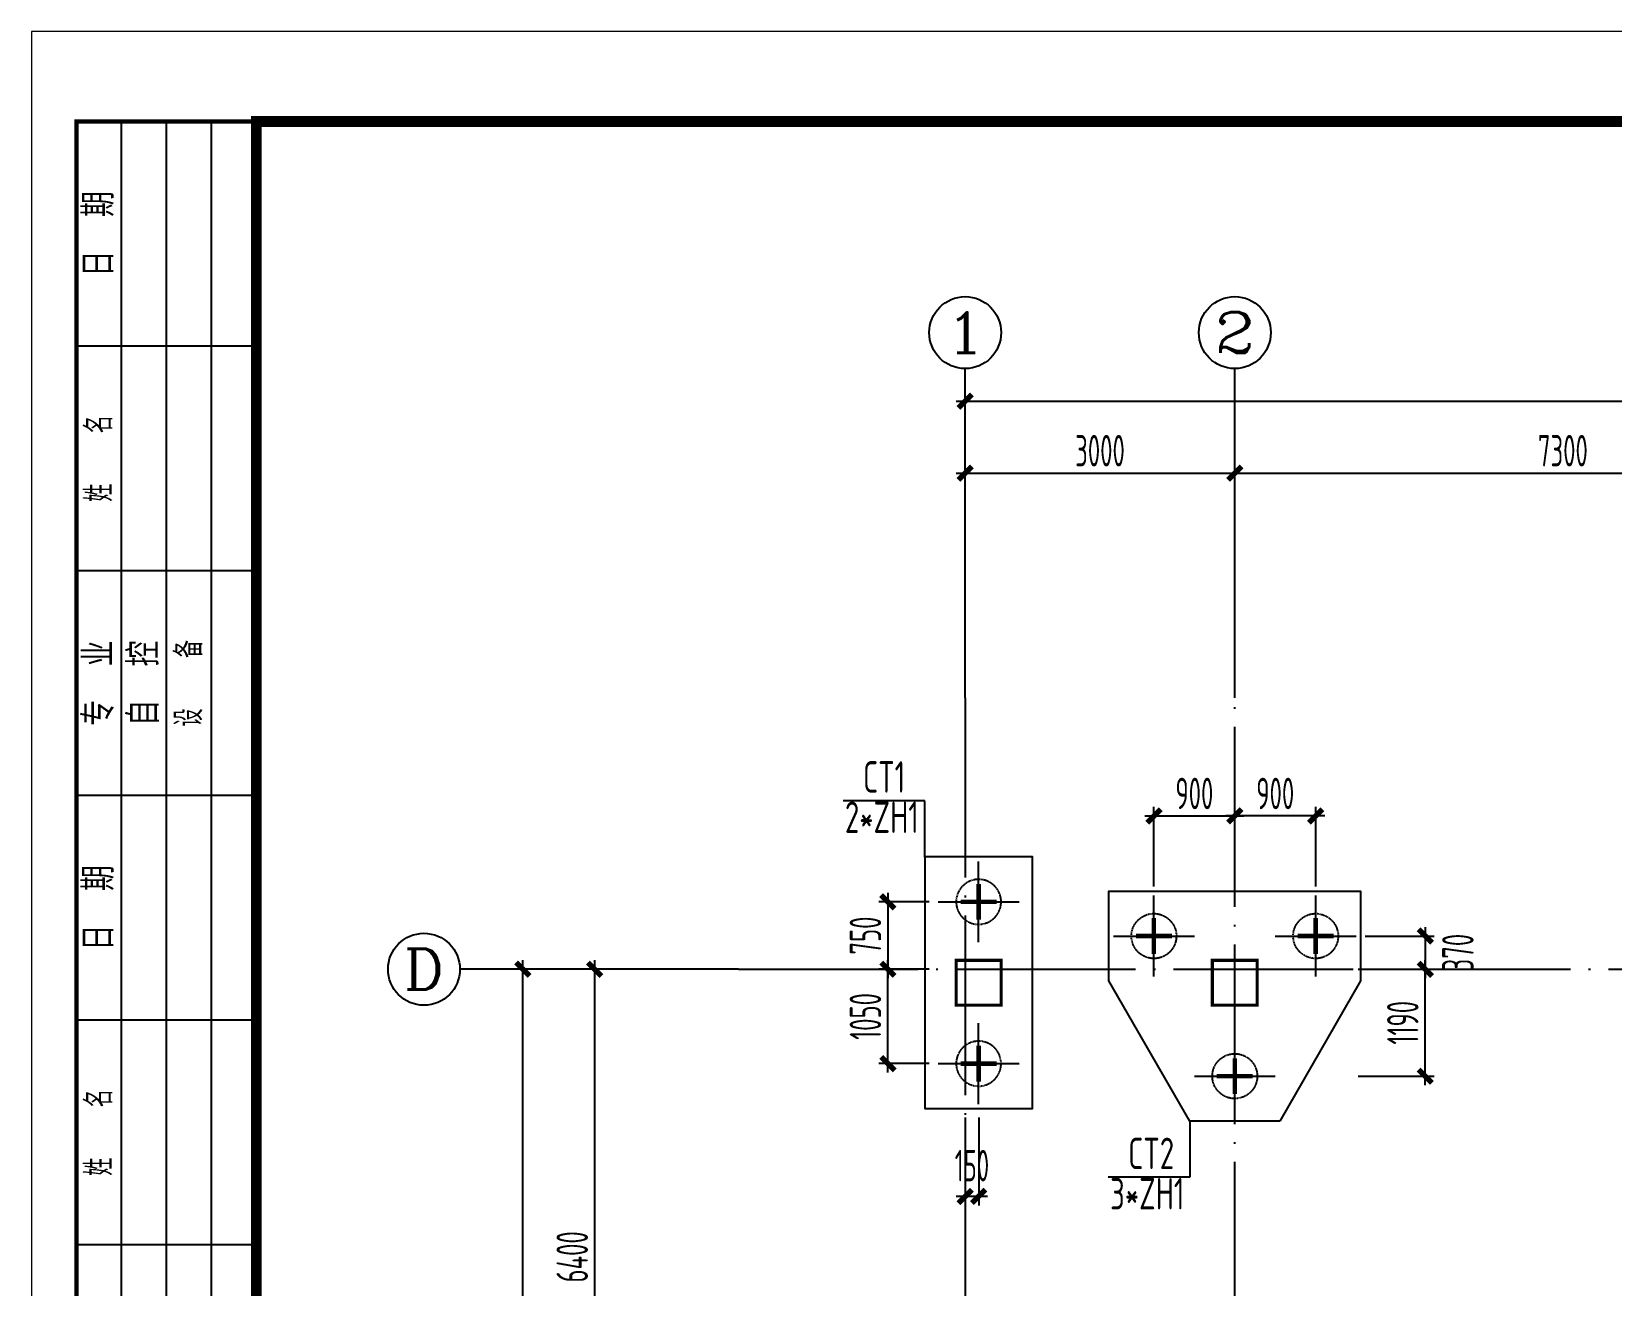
# Model space of a CAD drawing. Extents: x -472319 to -112444, y -516749 to -5704.
# Drawn here: x -426539 to -408962, y -150594 to -136643 of the extents above; entities that cross this region are included whole.
import ezdxf
from ezdxf.enums import TextEntityAlignment as Align

# ---------------------------------------------------------------- set-up
doc = ezdxf.new("R2010")
doc.units = 0
doc.header["$LTSCALE"] = 100
doc.header["$MEASUREMENT"] = 0
for name, pattern in [('CENTER', [2, 1.25, -0.25, 0.25, -0.25]), ('DASHED', [0.75, 0.5, -0.25]), ('DOTE', [2.42, 2, -0.2, 0.02, -0.2])]:
    doc.linetypes.add(name, pattern=pattern)
for name, color, linetype in [('AXIS', 3, 'Continuous'), ('AXIS_TEXT', 7, 'Continuous'), ('CT', 255, 'Continuous'), ('DOTE', 1, 'CENTER'), ('FRAME', 3, 'Continuous'), ('PILE_DASH', 9, 'DASHED'), ('填充', 8, 'Continuous'), ('柱', 2, 'Continuous'), ('桩线', 3, 'Continuous'), ('洞口边线', 7, 'Continuous')]:
    doc.layers.add(name, color=color, linetype=linetype)
doc.styles.add('_TCH_AXIS', font='COMPLEX', dxfattribs={"bigfont": 'GBCBIG'})
doc.styles.add('COMPLEX', font='COMPLEX')
doc.styles.add('dxfs', font='txt.shx', dxfattribs={"width": 0.7, "bigfont": 'dxfs.shx'})
doc.styles.add('HZ', font='tssdeng.shx', dxfattribs={"width": 0.6, "height": 350, "bigfont": 'a.shx'})
doc.styles.add('TSSD_Dimension', font='Tssdeng.shx', dxfattribs={"width": 0.7, "bigfont": 'hztxt.shx'})
doc.dimstyles.new('DIMN', dxfattribs={"dimtxt": 350, "dimasz": 150, "dimexe": 100, "dimexo": 100, "dimgap": 75, "dimtad": 1, "dimdec": 0, "dimzin": 0, "dimdsep": 46, "dimtxsty": 'HZ', "dimblk": 'ARCHTICK', "dimcen": 0.09, "dimdle": 100, "dimclrd": 3, "dimclre": 3, "dimclrt": 7, "dimazin": 2, "dimtfac": 1, "dimtdec": 0, "dimtmove": 2, "dimatfit": 3, "dimldrblk": 'ARCHTICK', "dimfxl": 1, "dimtolj": 1, "dimtzin": 0, "dimarcsym": 0})

# ---------------------------------------------------------------- blocks, each defined once
blk = doc.blocks.new('_ArchTick')
at = {"color": 0, "linetype": 'ByBlock', "const_width": 0.4}
blk.add_lwpolyline([(-0.5, -0.5), (0.5, 0.5)], dxfattribs=at)
blk = doc.blocks.new('*D148')
at = {"layer": 'AXIS', "color": 3, "lineweight": -2, "transparency": 16777216}
for p, q in [((-416152, -143956), (-416152, -141456)), ((-413152, -143956), (-413152, -141456)), ((-416252, -141556), (-413052, -141556))]:
    blk.add_line(p, q, dxfattribs=at)
at = {"layer": 'Defpoints', "color": 0, "transparency": 16777216}
for p in [(-413152, -141556), (-416152, -144056), (-413152, -144056)]:
    blk.add_point(p, dxfattribs=at)
at = {"layer": 'AXIS', "color": 3, "lineweight": -2, "transparency": 16777216, "xscale": 150, "yscale": 150, "zscale": 150, "rotation": 180}
blk.add_blockref('_ArchTick', (-416152, -141556), dxfattribs=at)
at = {"layer": 'AXIS', "color": 3, "lineweight": -2, "transparency": 16777216, "xscale": 150, "yscale": 150, "zscale": 150}
blk.add_blockref('_ArchTick', (-413152, -141556), dxfattribs=at)
at = {"layer": 'AXIS', "color": 7, "transparency": 16777216, "insert": (-414652, -141306), "char_height": 350, "attachment_point": 5, "style": 'HZ'}
blk.add_mtext('\\A1;3000', dxfattribs=at)
blk = doc.blocks.new('*D149')
at = {"layer": 'AXIS', "color": 3, "lineweight": -2, "transparency": 16777216}
for p, q in [((-413152, -143956), (-413152, -141456)), ((-405852, -143956), (-405852, -141456)), ((-413252, -141556), (-405752, -141556))]:
    blk.add_line(p, q, dxfattribs=at)
at = {"layer": 'Defpoints', "color": 0, "transparency": 16777216}
for p in [(-405852, -141556), (-413152, -144056), (-405852, -144056)]:
    blk.add_point(p, dxfattribs=at)
at = {"layer": 'AXIS', "color": 3, "lineweight": -2, "transparency": 16777216, "xscale": 150, "yscale": 150, "zscale": 150, "rotation": 180}
blk.add_blockref('_ArchTick', (-413152, -141556), dxfattribs=at)
at = {"layer": 'AXIS', "color": 3, "lineweight": -2, "transparency": 16777216, "xscale": 150, "yscale": 150, "zscale": 150}
blk.add_blockref('_ArchTick', (-405852, -141556), dxfattribs=at)
at = {"layer": 'AXIS', "color": 7, "transparency": 16777216, "insert": (-409502, -141306), "char_height": 350, "attachment_point": 5, "style": 'HZ'}
blk.add_mtext('\\A1;7300', dxfattribs=at)
blk = doc.blocks.new('*D158')
at = {"layer": 'AXIS', "color": 3, "lineweight": -2, "transparency": 16777216}
for p, q in [((-416252, -140756), (-356252, -140756)), ((-416152, -143956), (-416152, -140656)), ((-356352, -143956), (-356352, -140656))]:
    blk.add_line(p, q, dxfattribs=at)
at = {"layer": 'Defpoints', "color": 0, "transparency": 16777216}
for p in [(-356352, -140756), (-416152, -144056), (-356352, -144056)]:
    blk.add_point(p, dxfattribs=at)
at = {"layer": 'AXIS', "color": 3, "lineweight": -2, "transparency": 16777216, "xscale": 150, "yscale": 150, "zscale": 150, "rotation": 180}
blk.add_blockref('_ArchTick', (-416152, -140756), dxfattribs=at)
at = {"layer": 'AXIS', "color": 3, "lineweight": -2, "transparency": 16777216, "xscale": 150, "yscale": 150, "zscale": 150}
blk.add_blockref('_ArchTick', (-356352, -140756), dxfattribs=at)
at = {"layer": 'AXIS', "color": 7, "transparency": 16777216, "insert": (-386252, -140506), "char_height": 350, "attachment_point": 5, "style": 'HZ'}
blk.add_mtext('\\A1;59800', dxfattribs=at)
blk = doc.blocks.new('*D161')
at = {"layer": 'AXIS', "color": 3, "lineweight": -2, "transparency": 16777216}
for p, q in [((-418776, -147076), (-420374, -147076)), ((-420274, -153576), (-420274, -146976)), ((-418776, -153476), (-420374, -153476))]:
    blk.add_line(p, q, dxfattribs=at)
at = {"layer": 'Defpoints', "color": 0, "transparency": 16777216}
for p in [(-420274, -147076), (-418676, -147076), (-418676, -153476)]:
    blk.add_point(p, dxfattribs=at)
at = {"layer": 'AXIS', "color": 3, "lineweight": -2, "transparency": 16777216, "xscale": 150, "yscale": 150, "zscale": 150}
for p, rotation in [((-420274, -147076), 90), ((-420274, -153476), 270)]:
    blk.add_blockref('_ArchTick', p, dxfattribs=dict(at, rotation=rotation))
at = {"layer": 'AXIS', "color": 7, "transparency": 16777216, "insert": (-420524, -150276), "char_height": 350, "attachment_point": 5, "rotation": 90, "style": 'HZ'}
blk.add_mtext('\\A1;6400', dxfattribs=at)
blk = doc.blocks.new('*D162')
at = {"layer": 'AXIS', "color": 3, "lineweight": -2, "transparency": 16777216}
for p, q in [((-418776, -147076), (-421174, -147076)), ((-421074, -161976), (-421074, -146976)), ((-418776, -161876), (-421174, -161876))]:
    blk.add_line(p, q, dxfattribs=at)
at = {"layer": 'Defpoints', "color": 0, "transparency": 16777216}
for p in [(-421074, -147076), (-418676, -147076), (-418676, -161876)]:
    blk.add_point(p, dxfattribs=at)
at = {"layer": 'AXIS', "color": 3, "lineweight": -2, "transparency": 16777216, "xscale": 150, "yscale": 150, "zscale": 150}
for p, rotation in [((-421074, -147076), 90), ((-421074, -161876), 270)]:
    blk.add_blockref('_ArchTick', p, dxfattribs=dict(at, rotation=rotation))
at = {"layer": 'AXIS', "color": 7, "transparency": 16777216, "insert": (-421324, -154476), "char_height": 350, "attachment_point": 5, "rotation": 90, "style": 'HZ'}
blk.add_mtext('\\A1;14800', dxfattribs=at)
blk = doc.blocks.new('_AXISO')
blk.add_circle((0, 0), 0.5)
at = {"layer": 'AXIS_TEXT', "style": 'COMPLEX', "width": 1.041667}
blk.add_attdef('A', text='', height=0.56, dxfattribs=at).set_placement((-0.25, -0.28), (0.25, -0.28), align=Align.FIT)
blk = doc.blocks.new('A$C513F5855')
at = {"layer": 'CT', "ltscale": 10, "elevation": 0}
blk.add_lwpolyline([(2800, 1200), (0, 1200), (0, 0), (2800, 0), (2800, 1200), (2800, 1200)], dxfattribs=at)
at = {"layer": 'Defpoints', "ltscale": 0.5}
blk.add_point((1400, 600, 0), dxfattribs=at)
at = {"layer": 'PILE_DASH', "ltscale": 0.2, "elevation": 0}
for points in [[(500, 350, 1), (500, 850, 1)], [(2300, 350, 1), (2300, 850, 1)]]:
    blk.add_lwpolyline(points, format="xyb", close=True, dxfattribs=at)
at = {"layer": '桩线', "ltscale": 10}
for p, q in [((500, 150, 0), (500, 1050, 0)), ((2300, 150, 0), (2300, 1050, 0)), ((950, 600, 0), (50, 600, 0)), ((2750, 600, 0), (1850, 600, 0))]:
    blk.add_line(p, q, dxfattribs=at)
at = {"layer": '桩线', "const_width": 50, "elevation": 0}
for points in [[(500, 800), (500, 400)], [(2300, 800), (2300, 400)], [(300, 600), (700, 600)], [(2100, 600), (2500, 600)]]:
    blk.add_lwpolyline(points, dxfattribs=at)
blk = doc.blocks.new('*D91')
at = {"layer": 'Defpoints', "color": 0, "transparency": 16777216}
for p in [(-416452, -146326), (-417012, -147076), (-416452, -147076)]:
    blk.add_point(p, dxfattribs=at)
at = {"layer": '填充', "color": 3, "lineweight": -2, "transparency": 16777216}
for p, q in [((-417012, -146226), (-417012, -147176)), ((-416552, -146326), (-417112, -146326)), ((-416552, -147076), (-417112, -147076))]:
    blk.add_line(p, q, dxfattribs=at)
at = {"layer": '填充', "color": 3, "lineweight": -2, "transparency": 16777216, "xscale": 150, "yscale": 150, "zscale": 150}
for p, rotation in [((-417012, -146326), 90), ((-417012, -147076), 270)]:
    blk.add_blockref('_ArchTick', p, dxfattribs=dict(at, rotation=rotation))
at = {"layer": '填充', "color": 7, "transparency": 16777216, "insert": (-417262, -146701), "char_height": 350, "attachment_point": 5, "rotation": 90, "style": 'HZ'}
blk.add_mtext('\\A1;750', dxfattribs=at)
blk = doc.blocks.new('*D92')
at = {"layer": 'Defpoints', "color": 0, "transparency": 16777216}
for p in [(-417012, -147076), (-416452, -147076), (-416452, -148126)]:
    blk.add_point(p, dxfattribs=at)
at = {"layer": '填充', "color": 3, "lineweight": -2, "transparency": 16777216}
for p, q in [((-416552, -147076), (-417112, -147076)), ((-417012, -148226), (-417012, -146976)), ((-416552, -148126), (-417112, -148126))]:
    blk.add_line(p, q, dxfattribs=at)
at = {"layer": '填充', "color": 3, "lineweight": -2, "transparency": 16777216, "xscale": 150, "yscale": 150, "zscale": 150}
for p, rotation in [((-417012, -147076), 90), ((-417012, -148126), 270)]:
    blk.add_blockref('_ArchTick', p, dxfattribs=dict(at, rotation=rotation))
at = {"layer": '填充', "color": 7, "transparency": 16777216, "insert": (-417262, -147601), "char_height": 350, "attachment_point": 5, "rotation": 90, "style": 'HZ'}
blk.add_mtext('\\A1;1050', dxfattribs=at)
blk = doc.blocks.new('*D93')
at = {"layer": 'Defpoints', "color": 0, "transparency": 16777216}
for p in [(-416152, -148626), (-416002, -148626), (-416152, -149604)]:
    blk.add_point(p, dxfattribs=at)
at = {"layer": '填充', "color": 3, "lineweight": -2, "transparency": 16777216}
for p, q in [((-416152, -148726), (-416152, -149704)), ((-416002, -148726), (-416002, -149704)), ((-415902, -149604), (-416252, -149604))]:
    blk.add_line(p, q, dxfattribs=at)
at = {"layer": '填充', "color": 3, "lineweight": -2, "transparency": 16777216, "xscale": 150, "yscale": 150, "zscale": 150, "rotation": 180}
blk.add_blockref('_ArchTick', (-416152, -149604), dxfattribs=at)
at = {"layer": '填充', "color": 3, "lineweight": -2, "transparency": 16777216, "xscale": 150, "yscale": 150, "zscale": 150}
blk.add_blockref('_ArchTick', (-416002, -149604), dxfattribs=at)
at = {"layer": '填充', "color": 7, "transparency": 16777216, "insert": (-416077, -149261), "char_height": 350, "attachment_point": 5, "style": 'HZ'}
blk.add_mtext('\\A1;150', dxfattribs=at)
blk = doc.blocks.new('A$C75B14074')
at = {"layer": 'CT'}
blk.add_lwpolyline([(1900, 2559), (900, 2559), (0, 1000), (0, 0), (2800, 0), (2800, 1000), (1900, 2559)], dxfattribs=at)
at = {"layer": 'Defpoints', "ltscale": 0.5}
blk.add_point((1400, 1020), dxfattribs=at)
at = {"layer": 'PILE_DASH', "ltscale": 0.2}
for points in [[(1400, 2309, 1), (1400, 1809, 1)], [(500, 750, 1), (500, 250, 1)], [(2300, 750, 1), (2300, 250, 1)]]:
    blk.add_lwpolyline(points, format="xyb", close=True, dxfattribs=at)
at = {"layer": '桩线', "ltscale": 10}
for p, q in [((1400, 2509), (1400, 1609)), ((950, 2059), (1850, 2059)), ((500, 950), (500, 50)), ((2300, 950), (2300, 50)), ((50, 500), (950, 500)), ((1850, 500), (2750, 500))]:
    blk.add_line(p, q, dxfattribs=at)
at = {"layer": '桩线', "const_width": 50}
for points in [[(1400, 1859), (1400, 2259)], [(1600, 2059), (1200, 2059)], [(500, 300), (500, 700)], [(2300, 300), (2300, 700)], [(700, 500), (300, 500)], [(2500, 500), (2100, 500)]]:
    blk.add_lwpolyline(points, dxfattribs=at)
blk = doc.blocks.new('*D242')
at = {"layer": 'Defpoints', "color": 0, "transparency": 16777216}
for p in [(-411802, -146706), (-411802, -147076), (-411033, -147076)]:
    blk.add_point(p, dxfattribs=at)
at = {"layer": '填充', "color": 3, "lineweight": -2, "transparency": 16777216}
for p, q in [((-411702, -146706), (-410933, -146706)), ((-411033, -146606), (-411033, -147176)), ((-411702, -147076), (-410933, -147076))]:
    blk.add_line(p, q, dxfattribs=at)
at = {"layer": '填充', "color": 3, "lineweight": -2, "transparency": 16777216, "xscale": 150, "yscale": 150, "zscale": 150}
for p, rotation in [((-411033, -146706), 90), ((-411033, -147076), 270)]:
    blk.add_blockref('_ArchTick', p, dxfattribs=dict(at, rotation=rotation))
at = {"layer": '填充', "color": 7, "transparency": 16777216, "insert": (-410670, -146891), "char_height": 350, "attachment_point": 5, "rotation": 90, "style": 'HZ'}
blk.add_mtext('\\A1;370', dxfattribs=at)
blk = doc.blocks.new('*D243')
at = {"layer": 'Defpoints', "color": 0, "transparency": 16777216}
for p in [(-411878, -147076), (-411033, -147076), (-411878, -148266)]:
    blk.add_point(p, dxfattribs=at)
at = {"layer": '填充', "color": 3, "lineweight": -2, "transparency": 16777216}
for p, q in [((-411778, -147076), (-410933, -147076)), ((-411033, -148366), (-411033, -146976)), ((-411778, -148266), (-410933, -148266))]:
    blk.add_line(p, q, dxfattribs=at)
at = {"layer": '填充', "color": 3, "lineweight": -2, "transparency": 16777216, "xscale": 150, "yscale": 150, "zscale": 150}
for p, rotation in [((-411033, -147076), 90), ((-411033, -148266), 270)]:
    blk.add_blockref('_ArchTick', p, dxfattribs=dict(at, rotation=rotation))
at = {"layer": '填充', "color": 7, "transparency": 16777216, "insert": (-411283, -147671), "char_height": 350, "attachment_point": 5, "rotation": 90, "style": 'HZ'}
blk.add_mtext('\\A1;1190', dxfattribs=at)
blk = doc.blocks.new('*D244')
at = {"layer": 'Defpoints', "color": 0, "transparency": 16777216}
for p in [(-413152, -145370), (-413152, -146256), (-412252, -146256)]:
    blk.add_point(p, dxfattribs=at)
at = {"layer": '填充', "color": 3, "lineweight": -2, "transparency": 16777216}
for p, q in [((-413152, -146156), (-413152, -145270)), ((-412252, -146156), (-412252, -145270)), ((-412152, -145370), (-413252, -145370))]:
    blk.add_line(p, q, dxfattribs=at)
at = {"layer": '填充', "color": 3, "lineweight": -2, "transparency": 16777216, "xscale": 150, "yscale": 150, "zscale": 150, "rotation": 180}
blk.add_blockref('_ArchTick', (-413152, -145370), dxfattribs=at)
at = {"layer": '填充', "color": 3, "lineweight": -2, "transparency": 16777216, "xscale": 150, "yscale": 150, "zscale": 150}
blk.add_blockref('_ArchTick', (-412252, -145370), dxfattribs=at)
at = {"layer": '填充', "color": 7, "transparency": 16777216, "insert": (-412702, -145120), "char_height": 350, "attachment_point": 5, "style": 'HZ'}
blk.add_mtext('\\A1;900', dxfattribs=at)
blk = doc.blocks.new('*D245')
at = {"layer": 'Defpoints', "color": 0, "transparency": 16777216}
for p in [(-413152, -145370), (-414052, -146256), (-413152, -146256)]:
    blk.add_point(p, dxfattribs=at)
at = {"layer": '填充', "color": 3, "lineweight": -2, "transparency": 16777216}
for p, q in [((-414052, -146156), (-414052, -145270)), ((-413152, -146156), (-413152, -145270)), ((-414152, -145370), (-413052, -145370))]:
    blk.add_line(p, q, dxfattribs=at)
at = {"layer": '填充', "color": 3, "lineweight": -2, "transparency": 16777216, "xscale": 150, "yscale": 150, "zscale": 150, "rotation": 180}
blk.add_blockref('_ArchTick', (-414052, -145370), dxfattribs=at)
at = {"layer": '填充', "color": 3, "lineweight": -2, "transparency": 16777216, "xscale": 150, "yscale": 150, "zscale": 150}
blk.add_blockref('_ArchTick', (-413152, -145370), dxfattribs=at)
at = {"layer": '填充', "color": 7, "transparency": 16777216, "insert": (-413602, -145120), "char_height": 350, "attachment_point": 5, "style": 'HZ'}
blk.add_mtext('\\A1;900', dxfattribs=at)

msp = doc.modelspace()

# ---------------------------------------------------------------- linework, layer by layer
at = {"layer": 'AXIS'}
for p, q in [((-416152.329, -144056.242), (-416152.329, -140391.947)), ((-413152.329, -144056.242), (-413152.329, -140391.947)), ((-418675.647, -147075.89), (-421773.647, -147075.89))]:
    msp.add_line(p, q, dxfattribs=at)
at = {"layer": 'DOTE', "linetype": 'DOTE', "ltscale": 10}
for p, q in [((-416152.329, -144056.242), (-416152.329, -163319.782)), ((-413152.329, -163319.782), (-413152.329, -144056.242)), ((-418675.647, -147075.89), (-353680.518, -147075.89))]:
    msp.add_line(p, q, dxfattribs=at)
at = {"layer": 'FRAME', "lineweight": 18}
for p, q in [((-426539.5, -136642.5), (-426539.5, -196042.5)), ((-321439.5, -136642.5), (-426539.5, -136642.5))]:
    msp.add_line(p, q, dxfattribs=at)
at = {"layer": 'FRAME', "lineweight": 140}
for p, q in [((-424039.5, -137642.5), (-424039.5, -195042.5)), ((-322439.5, -137642.5), (-424039.5, -137642.5))]:
    msp.add_line(p, q, dxfattribs=at)
at = {"layer": 'FRAME', "const_width": 50}
msp.add_lwpolyline([(-424039.5, -137642.5), (-426039.5, -137642.5), (-426039.5, -160142.5), (-424039.5, -160142.5)], dxfattribs=at)
at = {"layer": 'FRAME', "lineweight": 35, "const_width": 120}
msp.add_lwpolyline([(-322439.5, -195042.5), (-424039.5, -195042.5), (-424039.5, -137642.5), (-322439.5, -137642.5), (-322439.5, -195042.5)], dxfattribs=at)
at = {"layer": 'FRAME'}
for points in [[(-425539.5, -160142.5), (-425539.5, -137642.5)], [(-425039.5, -160142.5), (-425039.5, -137642.5)], [(-424539.5, -160142.5), (-424539.5, -137642.5)], [(-424039.5, -140142.5), (-426039.5, -140142.5)], [(-424039.5, -142642.5), (-426039.5, -142642.5)], [(-424039.5, -145142.5), (-426039.5, -145142.5)], [(-424039.5, -147642.5), (-426039.5, -147642.5)], [(-424039.5, -150142.5), (-426039.5, -150142.5)]]:
    msp.add_lwpolyline(points, dxfattribs=at)
at = {"layer": '柱', "const_width": 35}
for points in [[(-416252.329, -146975.89), (-415752.329, -146975.89), (-415752.329, -147475.89), (-416252.329, -147475.89)], [(-416252.329, -147475.89), (-415752.329, -147475.89), (-415752.329, -146975.89), (-416252.329, -146975.89)], [(-413402.329, -146975.89), (-412902.329, -146975.89), (-412902.329, -147475.89), (-413402.329, -147475.89)], [(-413402.329, -147475.89), (-412902.329, -147475.89), (-412902.329, -146975.89), (-413402.329, -146975.89)]]:
    msp.add_lwpolyline(points, close=True, dxfattribs=at)
at = {"layer": '洞口边线'}
for p, q in [((-416602.329, -145200.98), (-417509.784, -145200.98)), ((-416602.329, -145826.89), (-416602.329, -145200.98)), ((-413652.327, -148764.122), (-413652.327, -149390.033)), ((-413652.327, -149390.033), (-414559.783, -149390.033))]:
    msp.add_line(p, q, dxfattribs=at)

# ---------------------------------------------------------------- block references
at = {"layer": 'AXIS'}
ref = msp.add_blockref('_AXISO', (-416152.329, -139991.947), dxfattribs=dict(at, xscale=800, yscale=800, zscale=800))
ref.add_attrib('A', '1', dxfattribs={"layer": 'AXIS_TEXT', "height": 452.548, "style": '_TCH_AXIS', "width": 2.333333}).set_placement((-416378.603, -140218.221), (-415926.054, -140218.221), align=Align.FIT)
ref = msp.add_blockref('_AXISO', (-413152.329, -139991.947), dxfattribs=dict(at, xscale=800, yscale=800, zscale=800))
ref.add_attrib('A', '2', dxfattribs={"layer": 'AXIS_TEXT', "height": 452.548, "style": '_TCH_AXIS', "width": 1.5}).set_placement((-413378.603, -140218.221), (-412926.054, -140218.221), align=Align.FIT)
ref = msp.add_blockref('_AXISO', (-422173.647, -147075.89), dxfattribs=dict(at, xscale=800, yscale=800, zscale=800))
ref.add_attrib('A', 'D', dxfattribs={"layer": 'AXIS_TEXT', "height": 452.548, "style": '_TCH_AXIS', "width": 1.235294}).set_placement((-422399.922, -147302.165), (-421947.373, -147302.165), align=Align.FIT)
at = {"layer": '填充', "rotation": 270}
msp.add_blockref('A$C513F5855', (-416602.325, -145825.889, 0), dxfattribs=at)
at = {"layer": '填充', "xscale": -1, "rotation": 180}
msp.add_blockref('A$C75B14074', (-414552.331, -146206.274), dxfattribs=at)

# ---------------------------------------------------------------- texts
at = {"layer": 'FRAME', "char_height": 300, "attachment_point": 5, "rotation": 90, "style": 'dxfs'}
for s, insert, width in [('{\\f宋体|b0|i0|c134|p2;日\\Ftxt.shx,dxfs.shx|c134;  \\f宋体|b0|i0|c134|p2;期}', (-425789.5, -138892.5), 1132.5), ('姓   名', (-425789.5, -141392.5), 1185), ('{\\f宋体|b0|i0|c134|p2;自\\Ftxt.shx,dxfs.shx|c134;  \\f宋体|b0|i0|c134|p2;控}', (-425289.5, -143892.5), 1148.25), ('设   备', (-424789.5, -143892.5), 1227), ('{\\f宋体|b0|i0|c134|p2;专\\Ftxt.shx,dxfs.shx|c134;  \\f宋体|b0|i0|c134|p2;业}', (-425789.5, -143892.5), 1203.375), ('{\\f宋体|b0|i0|c134|p2;日\\Ftxt.shx,dxfs.shx|c134;  \\f宋体|b0|i0|c134|p2;期}', (-425789.5, -146392.5), 1132.5), ('姓   名', (-425789.5, -148892.5), 1185)]:
    msp.add_mtext(s, dxfattribs=dict(at, insert=insert, width=width))
at = {"layer": '洞口边线', "style": 'TSSD_Dimension', "width": 0.7}
for s, p in [('CT1', (-417288.452, -145110.789)), ('2*ZH1', (-417490.266, -145559.321)), ('CT2', (-414338.451, -149299.841)), ('3*ZH1', (-414540.265, -149748.374))]:
    msp.add_text(s, height=350, dxfattribs=at).set_placement(p)

# ---------------------------------------------------------------- dimensions: what is measured, and where the dimension line sits
at = {"layer": 'AXIS'}
for p1, p2, distance, picture, middle in [((-416152.329, -144056.242), (-356352.329, -144056.242), 3300, '*D158', (-386252.329, -140506.242)), ((-416152.329, -144056.242), (-413152.329, -144056.242), 2500, '*D148', (-414652.329, -141306.242)), ((-413152.329, -144056.242), (-405852.329, -144056.242), 2500, '*D149', (-409502.329, -141306.242)), ((-418675.647, -161875.89), (-418675.647, -147075.89), 2398, '*D162', (-421323.647, -154475.89)), ((-418675.647, -153475.89), (-418675.647, -147075.89), 1598, '*D161', (-420523.647, -150275.89))]:
    dim = msp.add_aligned_dim(p1=p1, p2=p2, distance=distance, dimstyle='DIMN', dxfattribs=at)
    dim.commit()
    dim.dimension.update_dxf_attribs({"geometry": picture, "text_midpoint": middle})
at = {"layer": '填充'}
for p1, picture, middle in [((-414052.329, -146256.276), '*D245', (-413602.329, -145120.039)), ((-412252.329, -146256.276), '*D244', (-412702.329, -145120.039))]:
    dim = msp.add_linear_dim(base=(-413152.329, -145370.039), p1=p1, p2=(-413152.329, -146256.276), dimstyle='DIMN', dxfattribs=at)
    dim.commit()
    dim.dimension.update_dxf_attribs({"geometry": picture, "text_midpoint": middle})
for base, p1, p2, angle, picture, middle in [((-417012.329, -147075.89), (-416452.329, -146325.89), (-416452.329, -147075.89), 90, '*D91', (-417262.329, -146700.89)), ((-417012.329, -147075.89), (-416452.329, -148125.89), (-416452.329, -147075.89), 90, '*D92', (-417262.329, -147600.89)), ((-411033.114, -147075.89), (-411878.327, -148266.121), (-411878.327, -147075.89), 270, '*D243', (-411283.114, -147671.006))]:
    dim = msp.add_linear_dim(base=base, p1=p1, p2=p2, angle=angle, dimstyle='DIMN', dxfattribs=at)
    dim.commit()
    dim.dimension.update_dxf_attribs({"geometry": picture, "text_midpoint": middle})
dim = msp.add_linear_dim(base=(-411033.114, -147075.89), p1=(-411802.329, -146706.276), p2=(-411802.329, -147075.89), angle=270, dimstyle='DIMN', dxfattribs=at)
dim.commit()
dim.dimension.update_dxf_attribs({"geometry": '*D242', "text_midpoint": (-410669.614, -146891.083), "dimtype": 160})
dim = msp.add_linear_dim(base=(-416152.329, -149603.742), p1=(-416002.329, -148625.89), p2=(-416152.329, -148625.89), dimstyle='DIMN', dxfattribs=at)
dim.commit()
dim.dimension.update_dxf_attribs({"geometry": '*D93', "text_midpoint": (-416077.329, -149261.242), "dimtype": 160})

doc.saveas('drawing.dxf')
